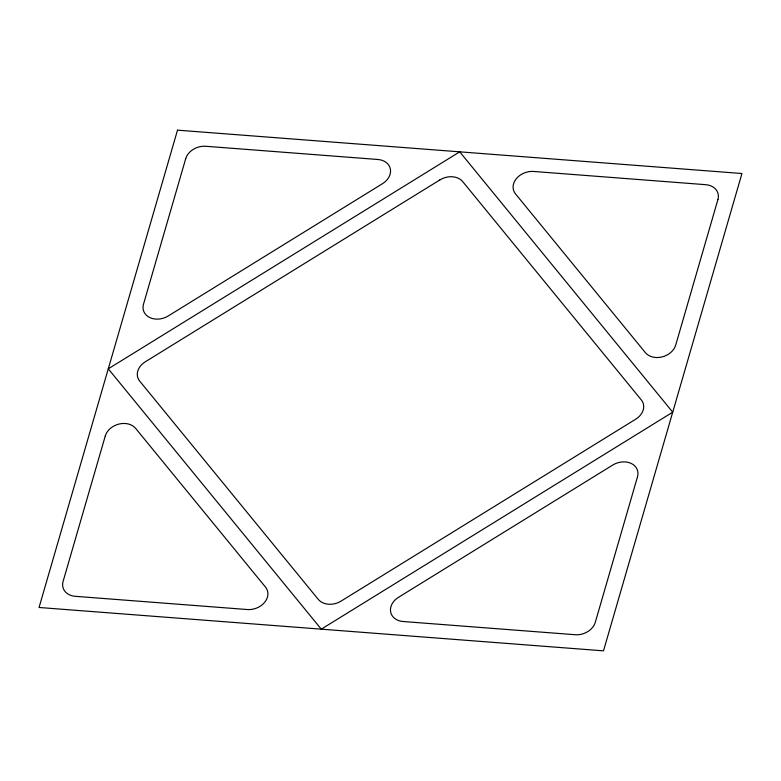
<?xml version="1.0" encoding="UTF-8"?>
<svg xmlns="http://www.w3.org/2000/svg" width="781" height="781" viewBox="0 0 781 781"><rect width="100%" height="100%" fill="white"/><g stroke="black" fill="none" stroke-linecap="round" stroke-linejoin="round"><path stroke-width="1.17" d="M177.502 130.154L39.05 607.481L603.498 650.846L741.95 173.519L177.502 130.154M105.298 435.905L63.085 581.445A16.948 13.267 -18.8 0 0 75.259 596.313L247.362 609.541A16.948 13.267 -18.8 0 0 264.7 602.268A16.948 13.267 -18.8 0 0 265.52 587.136L135.63 428.378A16.948 13.267 -18.8 0 0 118.917 424.073A16.948 13.267 -18.8 0 0 105.298 435.905M185.712 158.67L143.499 304.209A16.948 13.267 -18.8 0 0 149.806 317.574A16.948 13.267 -18.8 0 0 168.237 315.963L382.553 183.652A16.948 13.267 -18.8 0 0 390.363 169.057A16.948 13.267 -18.8 0 0 377.897 159.49L205.803 146.272A16.948 13.267 -18.8 0 0 185.712 158.67M637.501 476.791L595.288 622.33A16.948 13.267 -18.8 0 1 575.197 634.728L403.103 621.51A16.948 13.267 -18.8 0 1 390.637 611.943A16.948 13.267 -18.8 0 1 398.447 597.348L612.763 465.037A16.948 13.267 -18.8 0 1 631.194 463.426A16.948 13.267 -18.8 0 1 637.501 476.791M717.915 199.555L675.702 345.095A16.948 13.267 -18.8 0 1 662.083 356.927A16.948 13.267 -18.8 0 1 645.37 352.621L515.48 193.864A16.948 13.267 -18.8 0 1 516.3 178.732A16.948 13.267 -18.8 0 1 533.638 171.459L705.741 184.687A16.948 13.267 -18.8 0 1 717.915 199.555M459.726 151.836L108.276 368.817L321.274 629.164L672.724 412.183L459.726 151.836M439.928 179.894L145.286 361.798A16.948 13.267 -18.8 0 0 139.692 381.089L318.257 599.359A16.948 13.267 -18.8 0 0 341.072 601.106L635.714 419.202A16.948 13.267 -18.8 0 0 641.308 399.911L462.742 181.641A16.948 13.267 -18.8 0 0 439.928 179.894"/></g></svg>
